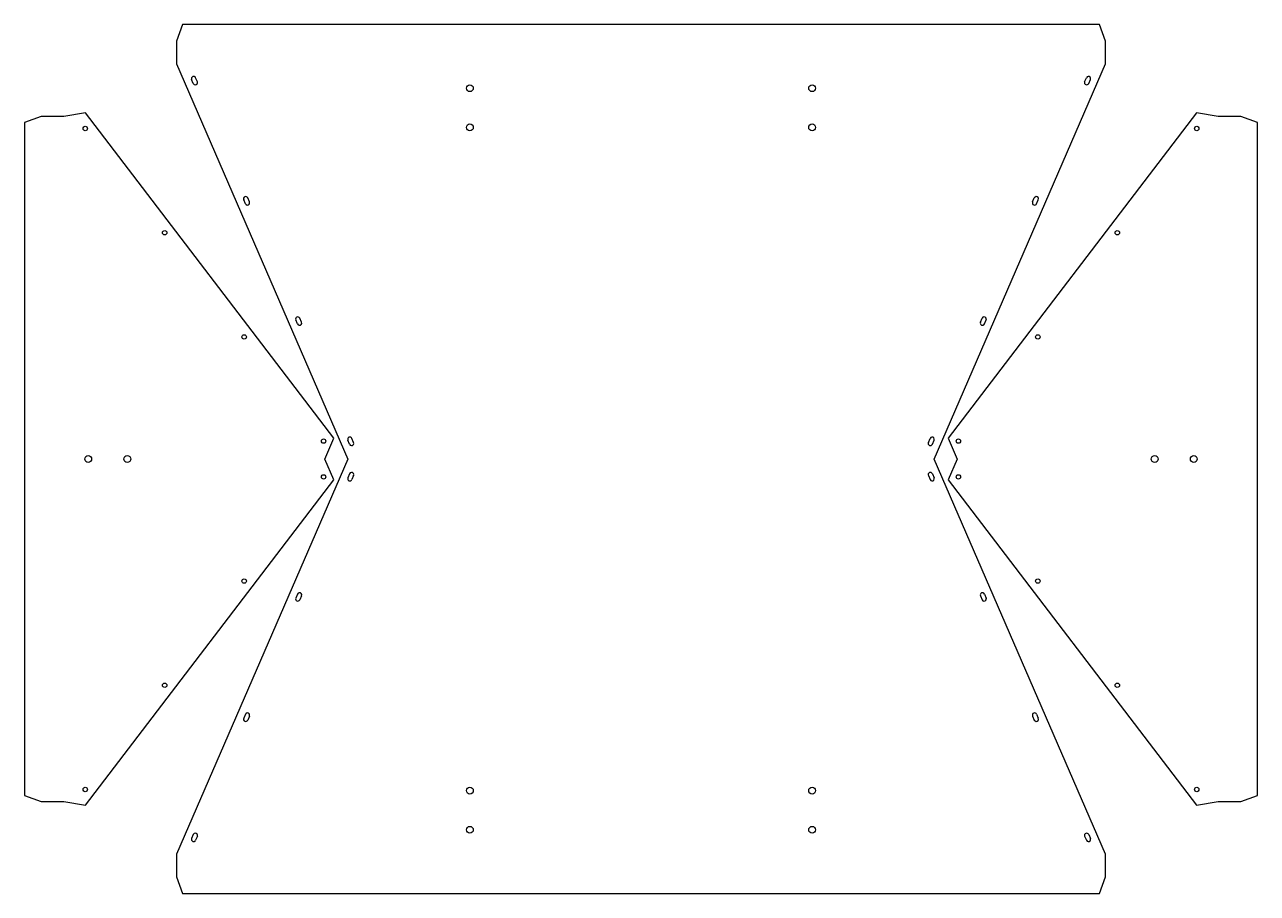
# Model space of a CAD drawing. Header units: millimetres. Extents: x -155 to 1105, y -444 to 444.
import ezdxf

# ---------------------------------------------------------------- set-up
doc = ezdxf.new("R2010")
doc.units = ezdxf.units.MM

msp = doc.modelspace()

# ---------------------------------------------------------------- linework, layer by layer
for p, q in [((6, 444.1492), (0, 427.1492)), ((944, 444.1492), (6, 444.1492)), ((950, 427.1492), (944, 444.1492)), ((0, 427.1492), (0, 404.1492)), ((950, 404.1492), (950, 427.1492)), ((0, 404.1492), (175.1098, 0)), ((774.8902, 0), (950, 404.1492)), ((17.181, 383.9895), (15.392, 388.1186)), ((21.3101, 385.7785), (19.521, 389.9076)), ((928.6899, 385.7785), (930.479, 389.9076)), ((932.819, 383.9895), (934.608, 388.1186)), ((-93.1393, 354.126), (-115.3109, 350.2165)), ((160.7268, 21.2755), (-93.1393, 354.126)), ((1043.1393, 354.126), (789.2732, 21.2755)), ((1065.3109, 350.2165), (1043.1393, 354.126)), ((-138.3109, 350.2165), (-155.3109, 344.2165)), ((-155.3109, 344.2165), (-155.3109, -344.2165)), ((-115.3109, 350.2165), (-138.3109, 350.2165)), ((1088.3109, 350.2165), (1065.3109, 350.2165)), ((1105.3109, 344.2165), (1088.3109, 350.2165)), ((1105.3109, -344.2165), (1105.3109, 344.2165)), ((70.4549, 261.0346), (68.6658, 265.1637)), ((74.584, 262.8237), (72.7949, 266.9528)), ((875.416, 262.8237), (877.2051, 266.9528)), ((879.5451, 261.0346), (881.3342, 265.1637)), ((123.7288, 138.0798), (121.9397, 142.2089)), ((127.8578, 139.8688), (126.0688, 143.9979)), ((822.1422, 139.8688), (823.9312, 143.9979)), ((826.2712, 138.0798), (828.0603, 142.2089)), ((151.8004, 0), (160.7268, 21.2755)), ((177.0026, 15.1249), (175.2136, 19.254)), ((181.1317, 16.914), (179.3427, 21.0431)), ((768.8683, 16.914), (770.6573, 21.0431)), ((772.9974, 15.1249), (774.7864, 19.254)), ((789.2732, 21.2755), (798.1996, 0)), ((175.1098, 0), (0, -404.1492)), ((160.7268, -21.2755), (151.8004, 0)), ((950, -404.1492), (774.8902, 0)), ((798.1996, 0), (789.2732, -21.2755)), ((-93.1393, -354.126), (160.7268, -21.2755)), ((177.0026, -15.1249), (175.2136, -19.254)), ((181.1317, -16.914), (179.3427, -21.0431)), ((768.8683, -16.914), (770.6573, -21.0431)), ((772.9974, -15.1249), (774.7864, -19.254)), ((789.2732, -21.2755), (1043.1393, -354.126)), ((123.7288, -138.0798), (121.9397, -142.2089)), ((826.2712, -138.0798), (828.0603, -142.2089)), ((127.8578, -139.8688), (126.0688, -143.9979)), ((822.1422, -139.8688), (823.9312, -143.9979)), ((70.4549, -261.0346), (68.6658, -265.1637)), ((74.584, -262.8237), (72.7949, -266.9528)), ((875.416, -262.8237), (877.2051, -266.9528)), ((879.5451, -261.0346), (881.3342, -265.1637)), ((-155.3109, -344.2165), (-138.3109, -350.2165)), ((-138.3109, -350.2165), (-115.3109, -350.2165)), ((-115.3109, -350.2165), (-93.1393, -354.126)), ((1043.1393, -354.126), (1065.3109, -350.2165)), ((1065.3109, -350.2165), (1088.3109, -350.2165)), ((1088.3109, -350.2165), (1105.3109, -344.2165)), ((17.181, -383.9895), (15.392, -388.1186)), ((21.3101, -385.7785), (19.521, -389.9076)), ((928.6899, -385.7785), (930.479, -389.9076)), ((932.819, -383.9895), (934.608, -388.1186)), ((0, -404.1492), (0, -427.1492)), ((950, -427.1492), (950, -404.1492)), ((0, -427.1492), (6, -444.1492)), ((944, -444.1492), (950, -427.1492)), ((6, -444.1492), (944, -444.1492))]:
    msp.add_line(p, q)
for centre, radius in [((300, 379.1492), 3.5), ((650, 379.1492), 3.5), ((300, 339.1492), 3.5), ((650, 339.1492), 3.5), ((-93.3637, 337.9305), 2.25), ((1043.3637, 337.9305), 2.25), ((-12.1001, 231.3837), 2.25), ((962.1001, 231.3837), 2.25), ((69.1635, 124.8369), 2.25), ((880.8365, 124.8369), 2.25), ((150.4271, 18.2901), 2.25), ((799.5729, 18.2901), 2.25), ((-90.3109, 0), 3.5), ((-50.3109, 0), 3.5), ((1000.3109, 0), 3.5), ((1040.3109, 0), 3.5), ((150.4271, -18.2901), 2.25), ((799.5729, -18.2901), 2.25), ((69.1635, -124.8369), 2.25), ((880.8365, -124.8369), 2.25), ((-12.1001, -231.3837), 2.25), ((962.1001, -231.3837), 2.25), ((-93.3637, -337.9305), 2.25), ((300, -339.1492), 3.5), ((650, -339.1492), 3.5), ((1043.3637, -337.9305), 2.25), ((300, -379.1492), 3.5), ((650, -379.1492), 3.5)]:
    msp.add_circle(centre, radius)
for centre, start, end in [((17.4565, 389.0131), 23.4261, 203.4261), ((932.5435, 389.0131), 336.5739, 156.5739), ((19.2455, 384.884), 203.4261, 23.4261), ((930.7545, 384.884), 156.5739, 336.5739), ((70.7304, 266.0582), 23.4261, 203.4261), ((879.2696, 266.0582), 336.5739, 156.5739), ((72.5194, 261.9291), 203.4261, 23.4261), ((877.4806, 261.9291), 156.5739, 336.5739), ((124.0042, 143.1034), 23.4261, 203.4261), ((125.7933, 138.9743), 203.4261, 23.4261), ((824.2067, 138.9743), 156.5739, 336.5739), ((825.9958, 143.1034), 336.5739, 156.5739), ((177.2781, 20.1485), 23.4261, 203.4261), ((179.0672, 16.0195), 203.4261, 23.4261), ((770.9328, 16.0195), 156.5739, 336.5739), ((772.7219, 20.1485), 336.5739, 156.5739), ((177.2781, -20.1485), 156.5739, 336.5739), ((179.0672, -16.0195), 336.5739, 156.5739), ((770.9328, -16.0195), 23.4261, 203.4261), ((772.7219, -20.1485), 203.4261, 23.4261), ((125.7933, -138.9743), 336.5739, 156.5739), ((824.2067, -138.9743), 23.4261, 203.4261), ((124.0042, -143.1034), 156.5739, 336.5739), ((825.9958, -143.1034), 203.4261, 23.4261), ((72.5194, -261.9291), 336.5739, 156.5739), ((877.4806, -261.9291), 23.4261, 203.4261), ((70.7304, -266.0582), 156.5739, 336.5739), ((879.2696, -266.0582), 203.4261, 23.4261), ((17.4565, -389.0131), 156.5739, 336.5739), ((19.2455, -384.884), 336.5739, 156.5739), ((930.7545, -384.884), 23.4261, 203.4261), ((932.5435, -389.0131), 203.4261, 23.4261)]:
    msp.add_arc(centre, 2.25, start, end)

doc.saveas('drawing.dxf')
